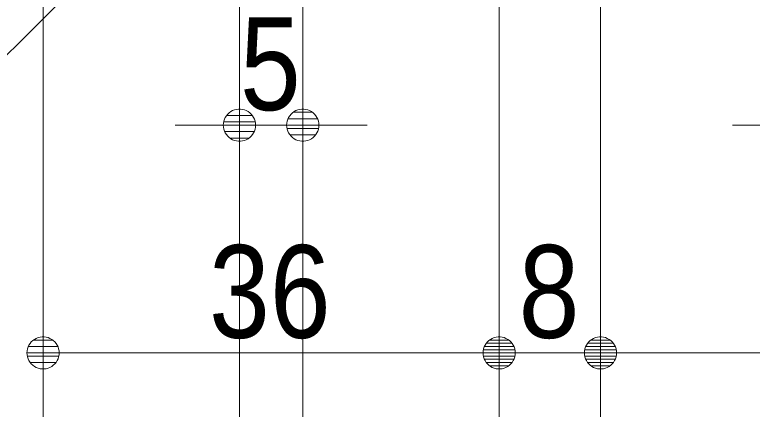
# Model space of a CAD drawing. Units: millimetres, scale not verified. Extents: x -6062 to 6062, y -3045 to 3045.
# Drawn here: x 729.5 to 1020.6, y 448 to 603.9 of the extents above; entities that cross this region are included whole.
import ezdxf
from ezdxf.enums import TextEntityAlignment as Align

# ---------------------------------------------------------------- set-up
doc = ezdxf.new("R2010")
doc.units = ezdxf.units.MM
doc.header["$LTSCALE"] = 20
for name, color, linetype, lineweight in [('0-0_2寸法-1', 7, 'Continuous', 9), ('0-1_0', 7, 'Continuous', 9), ('0-2_2寸法-3', 7, 'Continuous', 9), ('0-3_3一般', 7, 'Continuous', 9)]:
    doc.layers.add(name, color=color, linetype=linetype, lineweight=lineweight)
doc.styles.add('ＭＳ Ｐゴシック', font='')
doc.styles.get('ＭＳ Ｐゴシック').set_extended_font_data('MS PGothic')

# ---------------------------------------------------------------- blocks, each defined once
blk = doc.blocks.new('グループ-11')
at = {"layer": '0-3_3一般'}
blk.add_line((54963.7, -37700), (54963.7, 16304.9), dxfattribs=at)
blk = doc.blocks.new('グループ-75')
at = {"layer": '0-3_3一般'}
for p, q in [((52113.7, 13704.9), (52113.7, -35100)), ((52613.7, -35100), (52613.7, 13704.9))]:
    blk.add_line(p, q, dxfattribs=at)
blk.add_lwpolyline([(54163.7, 16304.9), (54163.7, -37700), (50563.7, -37700), (50563.7, 16304.9)], close=True, dxfattribs=at)
blk = doc.blocks.new('グループ-103')
at = {"layer": '0-3_3一般'}
for name in ['グループ-75', 'グループ-11']:
    blk.add_blockref(name, (0, 0), dxfattribs=at)
blk = doc.blocks.new('グループ-104')
at = {"layer": '0-3_3一般'}
blk.add_blockref('グループ-103', (0, 0), dxfattribs=at)
blk = doc.blocks.new('_Dot')
at = {"layer": '0-1_0'}
for p, q in [((7.99, 6), (-7.99, 6)), ((-10, 0), (-20, 0)), ((9.78, 2), (-9.78, 2)), ((9.16, -3.98), (-9.16, -3.98)), ((6, -7.98), (-6, -7.98))]:
    blk.add_line(p, q, dxfattribs=at)
for points in [[(10, 0), (9.92, 1.25), (9.69, 2.49), (9.3, 3.68), (8.76, 4.82), (8.09, 5.88), (7.29, 6.85), (6.37, 7.71), (5.36, 8.44), (4.26, 9.05), (3.09, 9.51), (1.87, 9.82), (0.63, 9.98), (-0.63, 9.98), (-1.87, 9.82), (-3.09, 9.51), (-4.26, 9.05), (-5.36, 8.44), (-6.37, 7.71), (-7.29, 6.85), (-8.09, 5.88), (-8.76, 4.82), (-9.3, 3.68), (-9.69, 2.49), (-9.92, 1.25), (-10, 0), (0, 0)], [(-10, 0), (-9.92, -1.25), (-9.69, -2.49), (-9.3, -3.68), (-8.76, -4.82), (-8.09, -5.88), (-7.29, -6.85), (-6.37, -7.71), (-5.36, -8.44), (-4.26, -9.05), (-3.09, -9.51), (-1.87, -9.82), (-0.63, -9.98), (0.63, -9.98), (1.87, -9.82), (3.09, -9.51), (4.26, -9.05), (5.36, -8.44), (6.37, -7.71), (7.29, -6.85), (8.09, -5.88), (8.76, -4.82), (9.3, -3.68), (9.69, -2.49), (9.92, -1.25), (10, 0), (0, 0)]]:
    blk.add_lwpolyline(points, close=True, dxfattribs=at)

msp = doc.modelspace()

# ---------------------------------------------------------------- linework, layer by layer
at = {"layer": '0-0_2寸法-1'}
for p, q in [((818.18, 580.25), (818.38, 580.25)), ((843.18, 580.25), (843.38, 580.25)), ((805.47, 560.25), (792.76, 560.25)), ((843.18, 560.25), (818.18, 560.25)), ((855.9, 560.25), (868.61, 560.25)), ((1025.47, 560.25), (1012.76, 560.25)), ((740.68, 490.25), (740.88, 490.25)), ((920.68, 474.06), (920.68, 490.25)), ((920.68, 490.25), (920.88, 490.25)), ((960.68, 490.25), (960.88, 490.25)), ((960.68, 490.25), (960.88, 490.25)), ((907.97, 470.25), (753.4, 470.25)), ((933.4, 470.25), (947.97, 470.25)), ((1127.97, 470.25), (973.4, 470.25))]:
    msp.add_line(p, q, dxfattribs=at)
at = {"layer": '0-2_2寸法-3'}
msp.add_lwpolyline([(778.43, 640.25), (678.43, 540.25), (451.55, 540.25)], dxfattribs=at)

# ---------------------------------------------------------------- block references
at = {"layer": '0-0_2寸法-1', "xscale": 0.6356201, "yscale": 0.6356201}
for p in [(818.18, 560.25), (920.68, 470.25), (960.68, 470.25)]:
    msp.add_blockref('_Dot', p, dxfattribs=at)
at = {"layer": '0-0_2寸法-1', "xscale": 0.6356201, "yscale": 0.6356201, "rotation": 180}
for p in [(843.18, 560.25), (740.68, 470.25), (920.68, 470.25), (960.68, 470.25)]:
    msp.add_blockref('_Dot', p, dxfattribs=at)
at = {"layer": '0-3_3一般', "xscale": 0.05, "yscale": 0.05}
msp.add_blockref('グループ-104', (-1787.5, 0), dxfattribs=at)

# ---------------------------------------------------------------- texts
at = {"layer": '0-0_2寸法-1', "style": 'ＭＳ Ｐゴシック', "width": 0.9}
for s, p in [('5', (818.39, 555.19)), ('36', (806.19, 465.19)), ('8', (928.39, 465.19))]:
    msp.add_text(s, height=36.66, dxfattribs=at).set_placement(p, align=Align.BOTTOM_LEFT)

doc.saveas('drawing.dxf')
